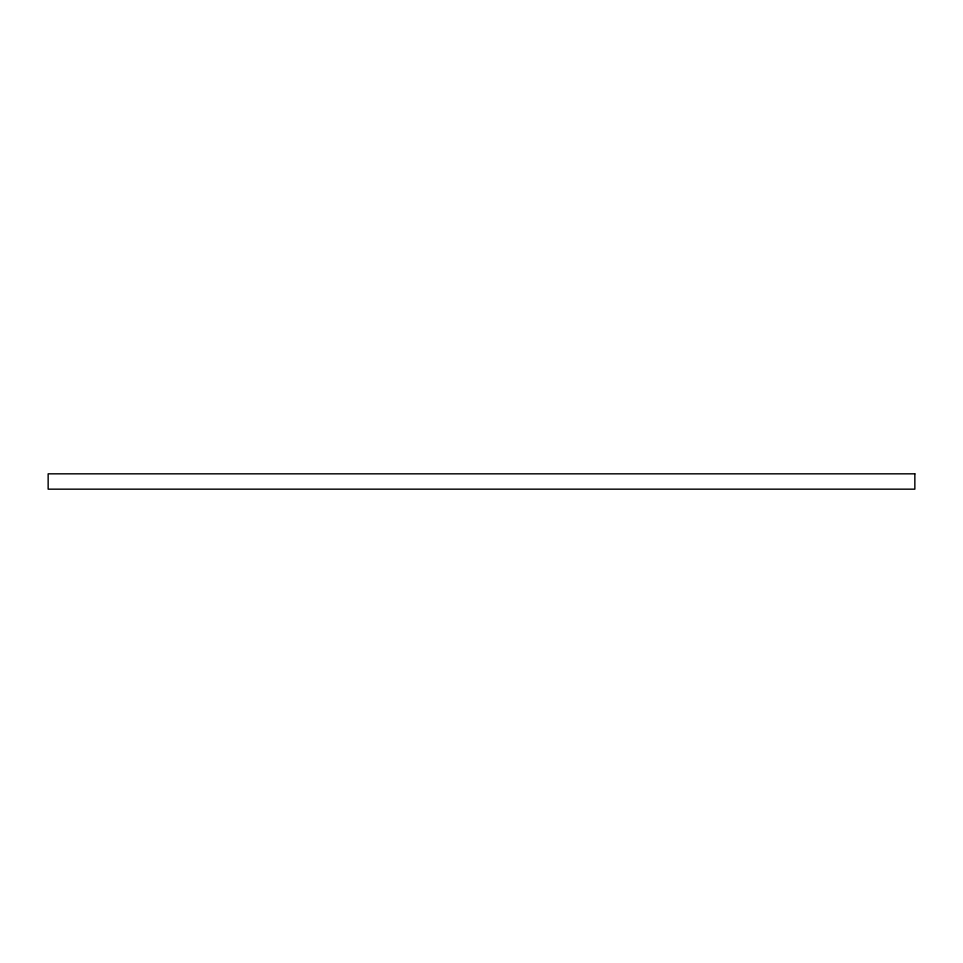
<?xml version="1.0" encoding="UTF-8"?>
<svg xmlns="http://www.w3.org/2000/svg" width="963" height="963" viewBox="0 0 963 963"><rect width="100%" height="100%" fill="white"/><g stroke="black" fill="none" stroke-linecap="round" stroke-linejoin="round"><path stroke-width="1.44" d="M914.85 473.832L48.15 473.832L48.15 489.168L914.85 489.168L914.85 473.832"/></g></svg>
